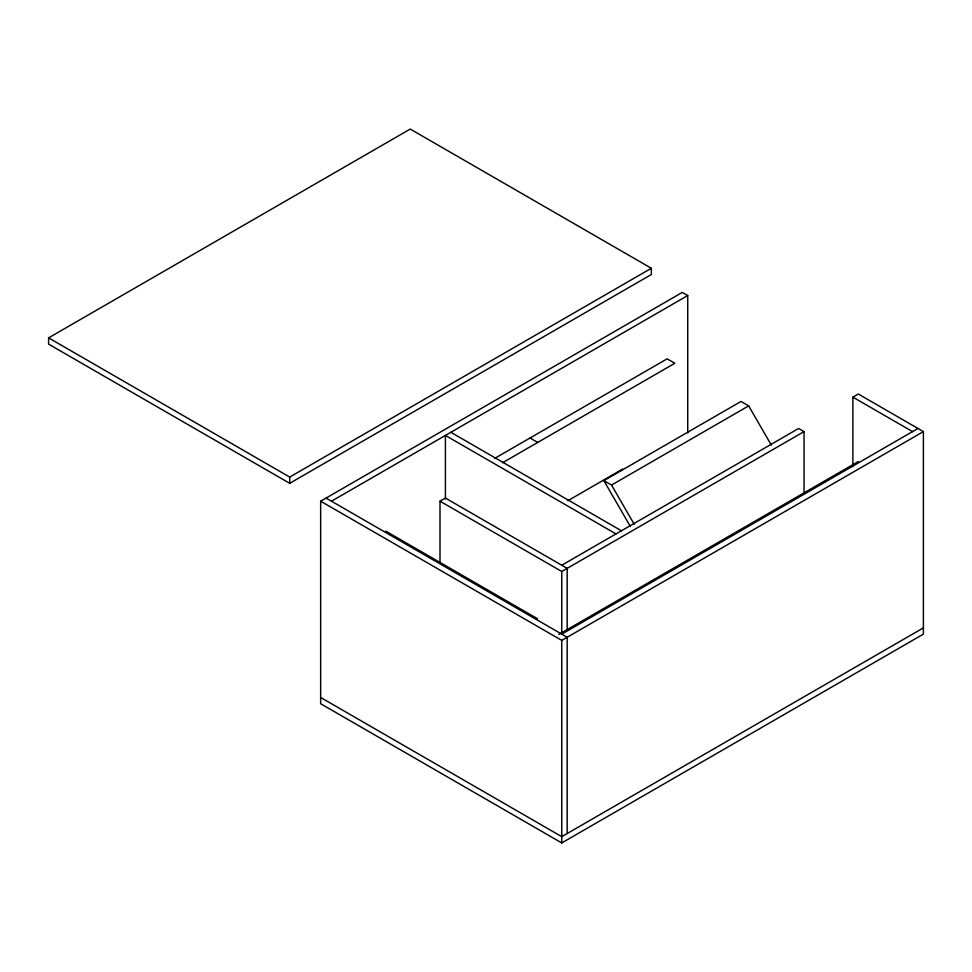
<?xml version="1.0" encoding="UTF-8"?>
<svg xmlns="http://www.w3.org/2000/svg" width="972" height="972" viewBox="0 0 972 972"><rect width="100%" height="100%" fill="white"/><g stroke="black" fill="none" stroke-linecap="round" stroke-linejoin="round"><path stroke-width="1.46" d="M48.6 337.867L410.245 129.069L651.349 268.272L651.349 274.529L289.705 483.327L48.6 344.124L48.6 337.867L289.705 477.07L651.349 268.272M852.881 466.596L852.881 397.147L858.3 394.012L923.4 431.604L923.4 634.133L561.755 842.931L320.651 703.728L320.651 501.2L682.295 292.402L687.726 295.537L687.726 432.929M331.501 501.2L687.726 295.537M494.639 458.432L667.169 358.826L674.835 363.261L502.475 462.781M440 563.104L440 501.2L445.419 498.065L567.174 568.365L567.174 630.257M567.782 500.762L622.627 469.099M630.354 526.496L603.867 480.618L740.992 401.46L748.671 405.883L771.318 445.115M603.867 480.618L611.546 485.052L748.671 405.883M561.755 565.23L798.632 428.47L804.051 431.604L804.051 493.497M440 501.2L561.755 571.487L804.051 431.604M558.742 634.473L858.3 461.53M561.755 634.133L917.981 428.47M320.651 501.2L561.755 640.39L923.4 431.604M923.4 627.876L561.755 836.661L320.651 697.471M852.881 397.147L912.55 431.604M530.044 437.995L537.71 442.43M450.85 432.297L621.424 530.773M615.993 533.907L445.419 435.432L445.419 498.843M385.75 531.125L537.565 618.775M326.07 498.065L567.174 637.268L567.174 833.539M611.546 485.052L634.194 524.273M561.755 571.487L561.755 633.392M561.755 640.39L561.755 842.931M289.705 477.07L289.705 483.327"/></g></svg>
